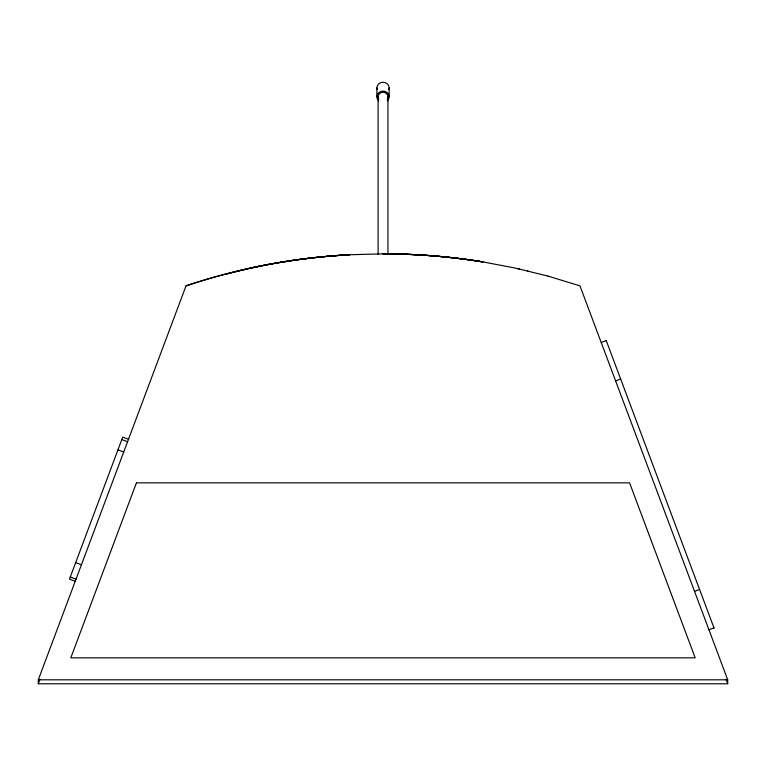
<?xml version="1.0" encoding="UTF-8"?>
<svg xmlns="http://www.w3.org/2000/svg" width="766" height="766" viewBox="0 0 766 766"><rect width="100%" height="100%" fill="white"/><g stroke="black" fill="none" stroke-linecap="round" stroke-linejoin="round"><path stroke-width="1.15" d="M548.083 276.143L579.967 285.862L727.7 679.806L727.7 683.77L38.3 683.77L38.3 679.806L186.033 285.862A582.304 542.979 0 0 1 349.526 254.752L383 253.852A623.256 623.256 0 0 1 482.953 261.915L515.69 268.157L548.15 276.153M38.3 683.77L39.976 679.289M601.214 342.517L606.26 340.631M615.615 380.922L620.661 379.026M694.532 591.362L699.578 589.475M708.933 629.767L713.979 627.871M226.037 274.142L250.29 268.157A621.829 621.829 0 0 1 349.535 254.752M38.3 679.806L727.7 679.806M517.548 268.617L519.501 269.086M527.592 271.087L528.176 271.231M128.496 439.282L122.732 437.118L69.476 579.144L75.24 581.308M121.823 439.55L127.587 441.714M117.954 449.853L123.719 452.017M75.681 562.598L81.445 564.762M70.281 577.009L76.035 579.163M606.155 340.353L714.084 628.149M726.024 679.289L727.7 683.77M389.138 87.937L389.138 96.832M387.941 96.832L387.941 254.245M378.098 96.832L378.098 254.245M376.901 87.937L376.901 96.832M378.691 100.863A6.118 5.707 0 0 1 378.691 92.791A6.118 5.707 0 0 1 387.347 92.791A6.118 5.707 0 0 1 387.347 100.863M378.758 99.12A4.922 4.596 0 0 1 383.019 92.236A4.922 4.596 0 0 1 387.29 99.12M377.111 89.411A6.118 5.707 0 0 1 383.019 82.23A6.118 5.707 0 0 1 388.927 89.411M383 253.852A582.304 542.979 0 0 1 482.973 261.915A622.911 622.911 0 0 0 383 253.862A600.008 577.545 0 0 1 482.877 261.915M186.033 285.862A600.008 577.545 0 0 1 349.564 254.752M250.29 268.157A621.906 621.906 0 0 1 349.564 254.752M136.434 482.839L70.807 657.831L695.193 657.831L629.566 482.839L136.434 482.839"/></g></svg>
